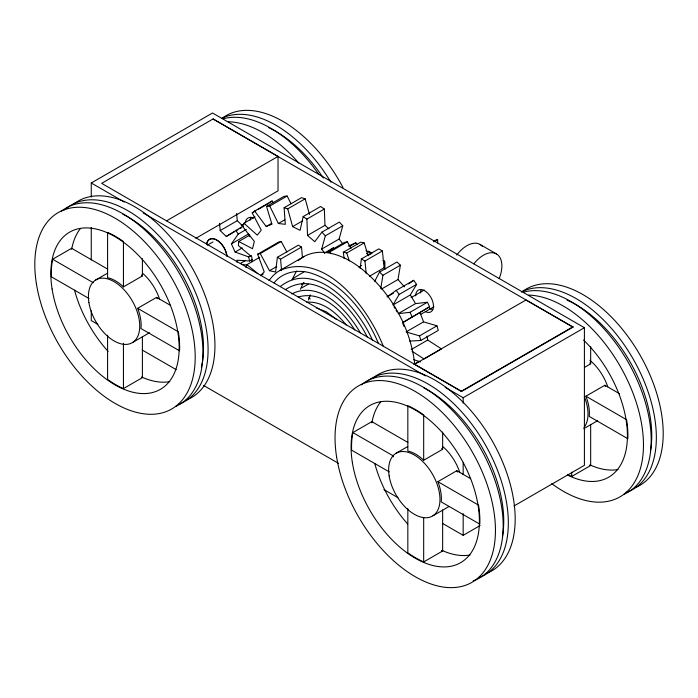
<?xml version="1.0" encoding="UTF-8"?>
<svg xmlns="http://www.w3.org/2000/svg" width="698" height="698" viewBox="0 0 698 698"><rect width="100%" height="100%" fill="white"/><g stroke="black" fill="none" stroke-linecap="round" stroke-linejoin="round"><path stroke-width="1.05" d="M237.015 262.326L237.032 260.223L249.614 261.008L252.31 259.447M249.736 235.13L238.725 241.491L238.384 245.6L251.838 256.943L252.118 261.89M302.435 257.483L301.527 247.075L298.316 245.181L277.368 257.283L275.605 272.037L269.48 270.711L260.258 253.575L257.641 254.212L264.245 271.976L260.415 275.71L263.146 274.131M360.168 268.425L361.355 258.958L378.796 248.889L382.373 250.966L384.109 267.77L385.68 268.966M380.742 288.571L382.94 275.274L400.382 265.205L396.97 262.003L379.529 272.072L374.704 281.338M381.483 289.068L398.008 279.532L400.382 265.205M329.002 228.848L324.971 225.349L324.334 209.051L320.609 206.512L303.168 216.581L300.079 230.331L292.61 226.606L287.742 208.877L284.095 207.734L285.308 224.311L278.362 223.517L269.742 206.093L266.531 206.451L271.941 224.241L266.191 226.466L254.657 211.04L252.196 212.873L261.27 230.131L257.283 235.147L243.968 223.238L242.503 226.361L254.342 241.395L252.51 248.724L238.725 241.491M324.84 253.217L321.673 249.09L325.329 235.828L342.77 225.759L339.324 222.077L321.891 232.137L314.789 241.717L307.53 235.418L306.893 219.12L303.168 216.581M321.673 249.09L339.115 239.021L342.77 225.759M308.464 299.966L310.418 294.835M245.914 267.552L246.944 264.638L259.691 257.274M300.358 289.356L303.56 282.611M291.991 279.732L296.563 271.025M416.61 284.374L399.177 294.443L392.904 305.009L410.337 294.94L416.61 284.374L413.67 280.334L396.228 290.403L387.006 296.92L393.428 293.212M251.35 255.355L248.654 256.916L235.121 252.048L231.404 243.855L238.28 234.048L246.377 229.372M269.027 280.5L272.935 275.78L277.464 271.95L303.874 256.567C322.31 246.507 344.393 255.817 359.714 267.351C389.632 290.525 410.232 326.079 414.699 363.728M274.026 282.978C282.472 271.827 298.177 269.088 311.02 273.127C343.303 283.58 365.647 313.123 378.421 343.32M280.517 286.328C316.639 258.277 359.453 309.764 372.444 340.188M298.168 260.712L298.613 260.319M331.358 249.605L333.6 247.685L324.422 252.981M285.281 289.687C318.663 267.988 353.712 309.711 367.174 336.837M299.067 259.926L303.874 256.567M269.637 202.804L272.098 200.972L273.38 202.682M408.635 283.894L413.67 280.334M219.538 223.29L220.175 230.576L226.257 236.456L242.904 226.196M293.265 278.371L303.935 271.915M291.773 293.893C320.077 279.697 347.56 310.671 360.308 332.78M429.619 306.771L402.563 322.712L429.619 306.771L427.403 302.251L415.563 303.604L398.13 313.672L409.962 312.32L427.403 302.251M91.264 197.08L91.264 182.989L212.506 112.997L584.409 327.711L584.409 465.33L513.92 506.024M213.117 118.93L101.672 183.347L461.553 391.447L414.56 364.312L526.004 299.974L572.997 327.1L213.117 119L278.031 156.413L278.031 190.842L195.868 238.28M89.039 298.552L51.382 276.809A90.74 52.385 60 0 1 52.638 259.246L71.606 248.296L107.667 269.114M278.031 156.413L166.586 220.821M95.408 280.177L107.492 273.197M220.175 230.576L237.259 220.708L236.631 213.422M254.657 211.04L272.098 200.972M123.441 286.895L123.441 241.56A90.74 52.385 60 0 0 107.597 232.399L107.597 277.725A36.296 20.957 60 0 1 123.441 286.895L142.401 275.946L142.401 258.679M252.196 212.873L255.869 210.752M257.702 209.697L268.721 203.336M266.531 206.451L283.973 196.382L287.183 196.025L291.014 203.772M269.742 206.093L287.183 196.025M243.968 223.238L254.988 216.877M207.28 245.207L212.942 241.944M241.211 225.62L244.047 223.988M226.257 236.456L234.354 231.78M236.151 230.741L237.948 229.703M239.746 228.665L241.543 227.627M284.095 207.734L301.536 197.665L305.183 198.808L309.476 214.452M287.742 208.877L305.183 198.808M231.404 243.855L248.497 233.987L249.736 236.718M266.191 226.466L271.697 223.281M278.362 223.517L284.793 219.809M137.637 308.315L178.322 331.803A90.74 52.385 60 0 1 179.578 350.824L140.979 328.54A36.296 20.957 60 0 0 137.637 308.315L156.605 297.365L170.478 305.375M235.121 252.048L242.311 247.886M292.61 226.606L302.705 220.777M306.893 219.12L324.334 209.051M240.339 263.486L244.928 260.834M257.641 254.212L278.589 242.11L281.207 241.482L286.843 251.952M260.258 253.575L281.207 241.482M307.53 235.418L324.971 225.349M132.742 342.404L149.468 332.745M277.368 257.283L280.579 259.176L301.527 247.075M269.48 270.711L276.766 266.505M347.43 241.796L344.463 242.407L327.022 252.475L329.988 251.865L347.43 241.796L350.981 248.488M349.436 246.525L355.858 242.817L356.983 244.605M344.166 258.609L343.32 252.222L360.761 242.154L364.182 242.93L368.291 255.782M343.32 252.222L346.74 252.999L364.182 242.93M301.457 284.374L304.188 282.795M107.597 335.206L107.597 379.459A90.74 52.385 60 0 0 123.441 388.594L142.401 377.644L142.401 336.619M301.824 287.881L308.246 284.173M361.355 258.958L364.932 261.035L382.373 250.966M358.859 267.081L361.616 265.493M369.425 276.251L384.109 267.77M433.737 241.874L437.629 239.632L437.629 242.974M411.061 297.627L424.236 290.019M420.737 314.379L433.912 306.771M407.039 331.402L423.564 321.865L436.957 325.809L438.257 330.407L420.815 340.476L409.717 341.078M406.123 331.934L419.515 335.878L436.957 325.809M411.192 349.567L427.717 340.031L441.485 348.921L424.044 358.99L411.995 351.207M413.888 364.426L419.402 361.241M389.275 471.892L351.618 450.158A90.74 52.385 60 0 1 352.874 432.586L371.842 421.636L407.902 442.453M461.553 391.116L572.997 326.777M461.553 391.447L572.997 327.1M445.237 387.355L463.175 397.712L584.409 327.711M395.644 453.517L407.728 446.546M423.677 460.244L423.677 414.9A90.74 52.385 60 0 0 407.833 405.739L407.833 451.065A36.296 20.957 60 0 1 423.677 460.244L442.645 449.294L442.645 432.018M584.741 367.253L590.665 363.833L590.665 346.557M437.873 481.664L478.558 505.151A90.74 52.385 60 0 1 479.814 524.163L441.223 501.888A36.296 20.957 60 0 0 437.873 481.664L456.841 470.705L470.714 478.715M585.901 396.202L626.586 419.69A90.74 52.385 60 0 1 627.842 438.71L589.243 416.427A36.296 20.957 60 0 0 585.901 396.202L604.869 385.252L619.658 393.794M432.978 515.752L448.779 506.626M583.79 428.677L597.732 420.632M442.41 523.343L463.175 535.331L480.093 525.559M407.833 508.554L407.833 552.799A90.74 52.385 60 0 0 423.677 561.934L442.645 550.984L442.645 509.959M567.753 474.623A90.74 52.385 60 0 0 571.697 476.472L590.665 465.522L590.665 424.497M279.933 270.388C326.394 251.071 368.876 309.223 383.263 346.313M348.293 246.062L355.858 242.817M298.247 297.025C322.136 289.906 343.093 311.709 354.802 330.014M433.458 240.836L437.629 239.632M306.823 302.164C323.052 301.039 336.689 313.062 346.156 324.971M241.578 264.324L246.961 265.092M316.386 307.87L326.42 311.875L336.331 319.309M413.678 359.618L420.44 361.93M479.945 244.405L496.47 253.941A26.114 15.077 -60 0 1 499.201 278.502M372.043 253.217L368.509 251.175L370.874 253.566M365.961 250.556L371.292 253.636L369.102 254.901L366.441 253.357M383.001 260.546L384.86 261.628L384.86 268.747M91.264 182.989L124.305 202.062M143.186 212.969L425.414 375.908M52.638 259.246L93.323 282.734M352.874 432.586L393.559 456.073A36.296 20.957 60 0 0 393.07 456.815M97.877 324.422L91.264 320.609L91.264 310.854M142.235 350.038L176.219 369.661M203.589 385.462L338.574 463.393M383.883 489.551L398.043 497.726M308.682 297.714L310.27 299.014M246.944 264.638L257.885 273.633M379.529 272.072L382.94 275.274M237.259 220.708L243.349 226.588M321.891 232.137L325.329 235.828M398.008 279.532L404.447 286.852M339.115 239.021L342.919 243.977M396.228 290.403L399.177 294.443M235.706 230.349L238.28 234.048M410.337 294.94L415.563 303.604M393.942 306.745L394.989 308.472M396.036 310.209L397.083 311.936M329.988 251.865L331 253.784M409.962 312.32L412.186 316.84M420.004 312.643L423.564 321.865M402.921 323.636L403.985 326.402M346.74 252.999L349.27 260.904M419.515 335.878L420.815 340.476M248.654 256.916L249.614 261.008M427.019 336.043L427.717 340.031M364.932 261.035L366.232 273.642M280.579 259.176L281.573 270.623M571.697 472.153L571.697 476.472M463.175 397.712L463.175 403.13M463.175 462.73L463.175 474.649M463.175 513.658L463.175 535.331M423.677 517.672L423.677 561.934M384.301 260.747L384.301 264.01M123.441 343.25L123.441 388.594M91.264 227.417L91.264 259.926M250.172 220.018A13.751 7.94 60 0 1 250.983 217.27M245.277 222.845A13.751 7.94 60 0 1 253.505 217.977M432.769 309.589A12.573 7.259 60 0 1 429.488 308.42M420.606 293.02A12.573 7.259 60 0 1 421.226 289.6M415.703 295.847A12.573 7.259 60 0 1 424.332 290.56A12.573 7.259 60 0 1 433.467 305.488A12.573 7.259 60 0 1 425.396 311.666M373.247 377.941A113.425 65.49 60 0 1 492.142 440.752A113.425 65.49 60 0 1 485.189 573.913M470.007 555.006A90.74 52.385 60 0 1 442.061 550.434M407.676 523.989A90.74 52.385 60 0 1 374.765 463.533M371.886 422.761A90.74 52.385 60 0 1 380.698 401.865M442.645 550.984A90.74 52.385 60 0 1 441.66 550.548M371.65 422.648A90.74 52.385 60 0 1 371.842 421.636M443.151 446.868A36.296 20.957 60 0 1 459.746 472.258M441.694 448.404A36.296 20.957 60 0 1 442.645 449.294M456.841 470.705A36.296 20.957 60 0 1 457.338 472.014M423.948 387.931A106.759 61.633 60 0 1 502.412 536.561M365.586 382.574A113.425 65.49 60 0 1 484.84 443.919A113.425 65.49 60 0 1 478.339 577.865M361.25 384.868A113.425 65.49 60 0 1 480.145 447.671A113.425 65.49 60 0 1 473.192 580.841M528.491 295.106A113.425 65.49 60 0 1 642.535 430.343A113.425 65.49 60 0 1 551.786 483.67M522.095 291.825A113.425 65.49 60 0 1 639.342 353.86A113.425 65.49 60 0 1 635.974 487.361M583.554 340.066A90.74 52.385 60 0 1 626.909 444.792A90.74 52.385 60 0 1 567.561 475.041M618.027 469.545A90.74 52.385 60 0 1 590.08 464.973M590.665 465.522A90.74 52.385 60 0 1 589.679 465.086M584.331 396.595A36.296 20.957 60 0 1 584.052 427.508M589.88 360.308A36.296 20.957 60 0 1 607.766 386.797M589.714 362.951A36.296 20.957 60 0 1 590.665 363.833M604.869 385.252A36.296 20.957 60 0 1 605.358 386.561M567.108 300.175A106.759 61.633 60 0 1 650.431 451.1M521.336 291.947A113.425 65.49 60 0 1 637.126 366.258A113.425 65.49 60 0 1 625.417 492.727M523.648 292.087A113.425 65.49 60 0 1 633.54 372.304A113.425 65.49 60 0 1 623.968 494.289M228.246 121.766A113.425 65.49 60 0 1 298.779 163.044M221.851 118.477A113.425 65.49 60 0 1 342.98 187.5M268.809 127.708A106.759 61.633 60 0 1 323.331 178.016M222.932 117.735A113.425 65.49 60 0 1 330.948 182.274M223.412 118.739A113.425 65.49 60 0 1 318.829 174.448M73.831 203.938A113.425 65.49 60 0 1 191.933 267.456A113.425 65.49 60 0 1 185.877 400.233M169.762 381.658A90.74 52.385 60 0 1 141.825 377.086M108.094 351.382A90.74 52.385 60 0 1 74.52 290.194M71.833 248.453A90.74 52.385 60 0 1 80.453 228.516M142.401 377.644A90.74 52.385 60 0 1 141.424 377.208M71.414 249.308A90.74 52.385 60 0 1 71.606 248.296M142.916 273.529A36.296 20.957 60 0 1 159.502 298.919M141.458 275.064A36.296 20.957 60 0 1 142.401 275.946M156.605 297.365A36.296 20.957 60 0 1 157.102 298.674M122.726 214.103A106.759 61.633 60 0 1 201.356 367.087M64.556 209.932A113.425 65.49 60 0 1 183.714 269.062A113.425 65.49 60 0 1 179.028 404.186M61.005 211.52A113.425 65.49 60 0 1 178.627 272.124A113.425 65.49 60 0 1 175.713 406.411M206.564 244.509A14.51 8.376 60 0 1 216.668 240.06A14.51 8.376 60 0 1 226.885 256.087M206.669 244.448A14.51 8.376 60 0 1 216.773 240.007A14.51 8.376 60 0 1 226.99 256.026M473.837 263.853A26.114 15.077 -60 0 1 496.47 253.941M456.789 255.006A26.114 15.077 -60 0 1 482.344 246.429M336.602 456.902A113.425 65.49 60 0 0 468.218 584.217A113.425 65.49 60 0 0 440.909 411.174A113.425 65.49 60 0 0 336.602 456.902M352.333 462.338A90.74 52.385 60 0 0 457.618 564.193A90.74 52.385 60 0 0 435.779 425.763A90.74 52.385 60 0 0 352.333 462.338M389.152 475.931A36.296 20.957 60 0 0 431.268 516.668A36.296 20.957 60 0 0 422.526 461.299A36.296 20.957 60 0 0 389.152 475.931M36.366 283.562A113.425 65.49 60 0 0 167.974 410.878A113.425 65.49 60 0 0 140.664 237.835A113.425 65.49 60 0 0 36.366 283.562M52.088 288.998A90.74 52.385 60 0 0 157.382 390.854A90.74 52.385 60 0 0 135.534 252.414A90.74 52.385 60 0 0 52.088 288.998M88.908 302.592A36.296 20.957 60 0 0 131.023 343.329A36.296 20.957 60 0 0 122.29 287.96A36.296 20.957 60 0 0 88.908 302.592"/></g></svg>
